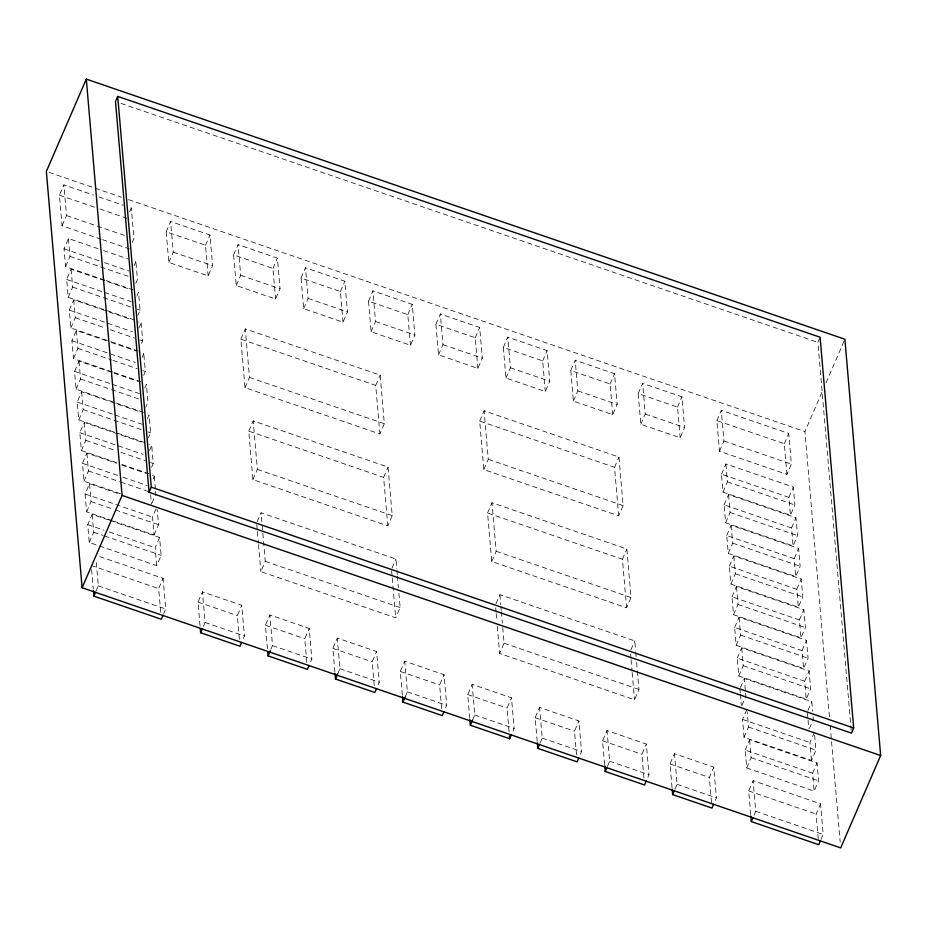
<?xml version="1.0" encoding="UTF-8"?>
<svg xmlns="http://www.w3.org/2000/svg" width="927" height="927" viewBox="0 0 927 927"><rect width="100%" height="100%" fill="white"/><g stroke="black" fill="none" stroke-linecap="round" stroke-linejoin="round"><path stroke-width="0.7" stroke-dasharray="4.63 3.48" d="M101.17 239.224L62.063 225.806L59.421 195.157L63.87 184.902L93.534 195.076M62.063 225.806L66.501 215.551L63.87 184.902M104.681 280.081L65.574 266.675L64.033 248.795L68.471 238.529L98.146 248.703M65.574 266.675L70.012 256.408L68.471 238.529M134.288 319.977L68.204 297.324L66.663 279.444L71.101 269.178L130.44 289.525M68.204 297.324L72.642 287.057L71.101 269.178M138.262 351.09L70.834 327.961L69.293 310.093L73.743 299.827L131.727 319.711M70.834 327.961L75.272 317.706L73.743 299.827M112.573 372.028L73.465 358.61L71.935 340.742L76.373 330.475L106.037 340.649M129.629 211.866L131.298 208.019L128.598 207.103M73.465 358.61L77.903 348.355L76.373 330.475M143.534 412.388L76.095 389.259L74.566 371.379L79.004 361.124L112.723 372.689M132.26 242.515L133.928 238.668L131.298 208.019M76.095 389.259L80.545 379.004L79.004 361.124M134.241 265.504L135.898 261.657L133.21 260.73M144.809 442.573L78.737 419.908L77.196 402.028L81.634 391.773L139.629 411.658M135.771 283.384L137.439 279.537L135.898 261.657M78.737 419.908L83.175 409.653L81.634 391.773M136.872 296.153L138.54 292.306L140.07 310.186L137.856 315.307M166.188 231.773L170.626 221.507L209.965 234.995L212.596 265.643L208.158 275.91L168.818 262.422L166.188 231.773L205.527 245.261L208.158 275.91M116.431 462.585L81.367 450.557L79.826 432.677L84.264 422.422L142.26 442.306M81.367 450.557L85.805 440.302L84.264 422.422M138.946 328.077L141.171 322.955L138.471 322.028M168.818 262.422L173.256 252.156L170.626 221.507M120.406 493.685L83.998 481.206L82.468 463.326L86.906 453.071L116.57 463.245M141.599 343.396L142.7 340.835L141.171 322.955M83.998 481.206L88.436 470.939L86.906 453.071M142.132 357.451L143.801 353.604L141.101 352.677M112.26 520.638L86.628 511.855L85.099 493.975L89.537 483.72L120.556 494.346M143.673 375.319L145.342 371.472L143.801 353.604M86.628 511.855L91.066 501.588L89.537 483.72M205.527 245.261L209.965 234.995M144.774 388.089L146.431 384.242L147.972 402.121L145.748 407.254M109.699 520.371L159.595 537.486L161.136 555.366L156.698 565.621L89.259 542.504L87.729 524.624L92.167 514.358L108.355 519.908M89.259 542.504L93.708 532.237L92.167 514.358M147.405 418.737L149.062 414.89L150.603 432.77L148.378 437.903M233.616 254.89L238.054 244.635L277.393 258.123L280.024 288.772L275.586 299.027L236.246 285.539L233.616 254.89L272.955 268.378L275.586 299.027M149.479 450.673L151.704 445.539L149.004 444.612M96.095 590.997L98.308 585.876L96.153 560.8M151.565 467.266L153.233 463.419L151.704 445.539M236.246 285.539L240.696 275.284L238.054 244.635M153.222 478.749L154.334 476.188L151.634 475.261M151.982 503.048L155.863 494.068L155.632 491.322M113.604 521.101L154.056 534.972L152.526 517.092L156.964 506.837M154.056 534.972L158.505 524.717L157.196 509.583M240.858 339.178L245.296 328.911L380.163 375.157L384.323 423.685L379.885 433.94L245.029 387.695L240.858 339.178L375.713 385.412L379.885 433.94M272.955 268.378L277.393 258.123M156.698 565.621L155.157 547.741L159.595 537.486M245.029 387.695L249.467 377.44L245.296 328.911M160.707 612.295L158.668 588.61L163.106 578.344L98.378 556.154M301.043 278.019L305.493 267.752L344.821 281.24L347.451 311.889L343.013 322.156L303.685 308.668L301.043 278.019L340.383 291.507L343.013 322.156M163.523 614.126L165.736 608.993L163.106 578.344M248.76 431.113L253.198 420.858L388.054 467.104L392.225 515.621L387.787 525.887L252.92 479.641L248.76 431.113L383.616 477.359L387.787 525.887M303.685 308.668L308.123 298.401L305.493 267.752M200.035 625.783L198.007 602.098L202.445 591.832L241.773 605.319L244.404 635.968L242.19 641.102M252.92 479.641L257.37 469.386L253.198 420.858M340.383 291.507L344.821 281.24M203.407 626.328L205.076 622.481L202.445 591.832M257.208 521.774L261.09 512.805L395.956 559.039L396.814 569.039M368.482 301.136L372.921 290.881L412.248 304.369L414.879 335.018L410.441 345.273L371.113 331.785L368.482 301.136L407.81 314.624L410.441 345.273M239.375 639.271L237.335 615.586L241.773 605.319M398.9 593.292L400.128 607.567L395.678 617.834L260.823 571.588L265.261 561.322L261.09 512.805M371.113 331.785L375.551 321.53L372.921 290.881M267.463 648.9L265.435 625.215L269.873 614.96L309.201 628.448L311.843 659.097L309.618 664.219M375.713 385.412L380.163 375.157M407.81 314.624L412.248 304.369M270.835 649.456L272.503 645.609L269.873 614.96M435.91 324.265L440.348 313.998L479.676 327.486L482.318 358.135L477.868 368.39L438.541 354.902L435.91 324.265L475.238 337.752L477.868 368.39M306.802 662.388L304.763 638.703L309.201 628.448M383.616 477.359L388.054 467.104M438.541 354.902L442.979 344.647L440.348 313.998M334.89 672.017L332.863 648.344L337.301 638.077L376.629 651.565L379.27 682.214L377.046 687.347M475.238 337.752L479.676 327.486M337.718 673.859L339.931 668.726L337.301 638.077M392.075 568.019L395.956 559.039M503.338 347.382L507.776 337.127L547.104 350.615L549.746 381.252L545.308 391.518L505.968 378.031L503.338 347.382L542.666 360.87L545.308 391.518M374.23 685.505L372.19 661.832L376.629 651.565M479.676 421.067L484.114 410.8L618.969 457.046L623.141 505.574L618.703 515.829L483.836 469.595L479.676 421.067L614.531 467.312L618.703 515.829M505.968 378.031L510.406 367.764L507.776 337.127M483.836 469.595L488.274 459.328L484.114 410.8M402.33 695.146L400.29 671.461L404.728 661.206L444.068 674.694L446.698 705.343L444.473 710.464M542.666 360.87L547.104 350.615M405.145 696.977L407.359 691.855L404.728 661.206M487.567 513.002L492.005 502.747L626.872 548.993L631.032 597.521L626.594 607.776L491.739 561.53L487.567 513.002L622.423 559.248L626.594 607.776M570.765 370.499L575.203 360.244L614.543 373.732L617.173 404.381L612.735 414.636L573.396 401.148L570.765 370.499L610.093 383.987L612.735 414.636M491.739 561.53L496.177 551.275L492.005 502.747M441.658 708.634L439.618 684.949L444.068 674.694M573.396 401.148L577.834 390.893L575.203 360.244M496.026 603.662L499.908 594.694L634.763 640.939L635.621 650.928M469.757 718.263L467.718 694.578L472.156 684.323L511.495 697.811L514.126 728.46L511.901 733.593M610.093 383.987L614.543 373.732M637.336 670.905L638.935 689.456L634.497 699.723L499.641 653.477L504.079 643.211L502.48 624.659M472.573 720.105L474.786 714.972L472.156 684.323M638.193 393.627L642.631 383.361L681.971 396.849L684.601 427.498L680.163 437.764L640.824 424.276L638.193 393.627L677.533 407.115L680.163 437.764M509.085 731.751L507.057 708.066L511.495 697.811M614.531 467.312L618.969 457.046M640.824 424.276L645.262 414.01L642.631 383.361M537.185 741.391L535.146 717.707L539.584 707.452L578.923 720.939L581.553 751.577L579.34 756.71M677.533 407.115L681.971 396.849M540.001 743.222L542.225 738.089L539.584 707.452M622.423 559.248L626.872 548.993M576.513 754.879L574.485 731.194L578.923 720.939M716.861 420.603L721.299 410.337L788.726 433.465L791.368 464.114L786.919 474.369L719.491 451.252L716.861 420.603L784.288 443.72L786.919 474.369M630.881 649.908L634.763 640.939M719.491 451.252L723.929 440.985L721.299 410.337M604.613 764.508L602.573 740.824L607.023 730.569L646.351 744.057L648.981 774.705L647.324 778.553M721.473 474.23L725.911 463.975L793.338 487.092L794.879 504.972L790.43 515.238L723.002 492.11L721.473 474.23L788.9 497.359L790.43 515.238M723.002 492.11L727.44 481.855L725.911 463.975M607.428 766.351L609.653 761.218L607.023 730.569M724.103 504.879L728.541 494.624L795.969 517.741L797.51 535.621L793.072 545.887L725.632 522.758L724.103 504.879L791.531 528.008L793.072 545.887M725.632 522.758L730.082 512.504L728.541 494.624M726.733 535.528L731.171 525.273L798.599 548.39L800.14 566.27L795.702 576.524L728.274 553.407L726.733 535.528L794.161 558.657L795.702 576.524M851.206 730.256L817.892 342.376L819.549 338.529M728.274 553.407L732.712 543.152L731.171 525.273M643.941 777.996L641.913 754.311L646.351 744.057M729.364 566.177L733.813 555.922L801.241 579.039L802.77 596.918L798.332 607.173L730.905 584.056L729.364 566.177L796.803 589.294L798.332 607.173M784.288 443.72L788.726 433.465M730.905 584.056L735.343 573.79L733.813 555.922M732.006 596.826L736.444 586.559L803.871 609.688L805.401 627.567L800.963 637.822L733.535 614.705L732.006 596.826L799.433 619.943L800.963 637.822M829.433 716.791L804.926 431.576L822.631 390.696M826.05 382.77L844.891 339.247M733.535 614.705L737.973 604.439L736.444 586.559M672.04 787.637L670.012 763.952L674.45 753.686L713.778 767.174L716.409 797.823L714.752 801.67M788.9 497.359L793.338 487.092M734.636 627.475L739.074 617.208L806.502 640.337L808.043 658.216L803.593 668.471L736.165 645.354L734.636 627.475L802.064 650.592L803.593 668.471M736.165 645.354L740.603 635.088L739.074 617.208M674.856 789.468L677.081 784.335L674.45 753.686M791.531 528.008L795.969 517.741M737.266 658.124L741.704 647.857L809.132 670.986L810.673 688.865L806.235 699.12L738.807 676.003L737.266 658.124L804.694 681.241L806.235 699.12M738.807 676.003L743.245 665.737L741.704 647.857M794.161 558.657L798.599 548.39M740.453 687.486L744.335 678.506L811.774 701.635L812.597 711.252M711.496 802.515L709.34 777.44L713.778 767.174M741.994 705.366L745.876 696.386L744.335 678.506M796.803 589.294L801.241 579.039M814.636 735.03L815.934 750.152L811.496 760.418L744.068 737.289L742.527 719.41L746.977 709.155M744.068 737.289L748.506 727.035L747.208 711.901M799.433 619.943L803.871 609.688M745.169 750.059L749.607 739.804L817.035 762.921L818.564 780.801L814.126 791.067L746.698 767.938L745.169 750.059L812.597 773.188L814.126 791.067M746.698 767.938L751.137 757.683L749.607 739.804M802.064 650.592L806.502 640.337M750.708 814.613L748.68 790.928L753.118 780.661L820.546 803.79L823.176 834.439L820.963 839.561M804.694 681.241L809.132 670.986M754.08 815.157L755.748 811.31L753.118 780.661M807.88 710.603L811.774 701.635M809.422 728.483L813.303 719.503L813.072 716.756M811.496 760.418L809.966 742.539L814.404 732.272M812.597 773.188L817.035 762.921M818.263 839.12L816.108 814.045L820.546 803.79M120.974 103.407L817.892 342.376M49.085 172.399L121.657 197.277M128.505 199.629L804.926 431.576M98.934 196.93L123.198 205.249M59.421 195.157L94.484 207.185M99.884 209.038L126.86 218.285M66.501 215.551L124.485 235.435M173.256 252.156L212.596 265.643M240.696 275.284L280.024 288.772M308.123 298.401L347.451 311.889M375.551 321.53L414.879 335.018M442.979 344.647L482.318 358.135M510.406 367.764L549.746 381.252M577.834 390.893L617.173 404.381M645.262 414.01L684.601 427.498M723.929 440.985L791.368 464.114M102.515 239.676L129.49 248.934M103.534 250.557L127.81 258.876M64.033 248.795L99.096 260.811M104.496 262.665L128.76 270.985M70.012 256.408L127.996 276.292M727.44 481.855L794.879 504.972M106.026 280.545L133.001 289.792M66.663 279.444L103.082 291.924M104.427 292.387L131.402 301.634M72.642 287.057L130.626 306.941M137.37 309.259L140.07 310.186M730.082 512.504L797.51 535.621M69.293 310.093L132.677 331.82M75.272 317.706L104.948 327.88M110.336 329.734L134.612 338.054M140.012 339.908L142.7 340.835M249.467 377.44L384.323 423.685M488.274 459.328L623.141 505.574M732.712 543.152L800.14 566.27M111.437 342.503L135.713 350.823M71.935 340.742L135.319 362.469M77.903 348.355L111.622 359.919M112.967 360.383L137.242 368.703M142.642 370.557L145.342 371.472M735.343 573.79L802.77 596.918M113.928 372.492L140.892 381.739M114.067 373.152L138.343 381.472M74.566 371.379L110.973 383.871M112.329 384.334L139.293 393.581M80.545 379.004L138.529 398.888M737.973 604.439L805.401 627.567M77.196 402.028L113.604 414.52M114.96 414.983L141.924 424.23M83.175 409.653L141.159 429.537M147.903 431.843L150.603 432.77M257.37 469.386L392.225 515.621M496.177 551.275L631.032 597.521M740.603 635.088L808.043 658.216M79.826 432.677L143.21 454.415M85.805 440.302L115.469 450.476M120.869 452.318L145.145 460.649M150.533 462.492L153.233 463.419M743.245 665.737L810.673 688.865M121.819 464.427L148.795 473.674M121.97 465.087L146.246 473.419M82.468 463.326L117.52 475.354M122.92 477.196L147.196 485.528M88.436 470.939L119.456 481.577M120.8 482.04L147.775 491.287M85.099 493.975L152.526 517.092M742.527 719.41L809.966 742.539M91.066 501.588L113.998 509.456M115.342 509.92L158.505 524.717M265.261 561.322L400.128 607.567M504.079 643.211L638.935 689.456M748.506 727.035L815.934 750.152M87.729 524.624L103.917 530.174M109.305 532.017L155.157 547.741M93.708 532.237L103.14 535.482M104.496 535.945L161.136 555.366M751.137 757.683L818.564 780.801M91.24 565.482L158.668 588.61M198.007 602.098L237.335 615.586M265.435 625.215L304.763 638.703M332.863 648.344L372.19 661.832M400.29 671.461L439.618 684.949M467.718 694.578L507.057 708.066M535.146 717.707L574.485 731.194M602.573 740.824L641.913 754.311M670.012 763.952L709.34 777.44M748.68 790.928L816.108 814.045M98.308 585.876L165.736 608.993M205.076 622.481L244.404 635.968M272.503 645.609L311.843 659.097M339.931 668.726L379.27 682.214M407.359 691.855L446.698 705.343M474.786 714.972L514.126 728.46M542.225 738.089L581.553 751.577M609.653 761.218L648.981 774.705M677.081 784.335L716.409 797.823M755.748 811.31L823.176 834.439M830.175 725.435L840.198 842.122M807.452 713.269L807.915 718.761M808.043 720.14L808.75 728.39M739.897 688.773L740.256 692.898M740.372 694.265L741.322 705.273M635.748 652.353L636.119 656.629M636.606 662.341L637.22 669.479M630.569 654.045L630.939 658.332M631.067 659.757L632.04 671.171M632.168 672.596L634.497 699.723M499.908 594.694L500.765 604.682M500.893 606.107L501.252 610.395M501.38 611.82L502.364 623.234M495.713 607.799L496.084 612.087M496.2 613.512L496.814 620.65M497.312 626.362L499.641 653.477M396.93 570.464L397.301 574.74M397.428 576.165L398.401 587.591M391.634 570.731L392.133 576.443M392.248 577.869L395.678 617.834M256.779 524.485L257.266 530.198M257.393 531.623L258.366 543.037M258.494 544.462L260.823 571.588M154.334 476.188L155.516 489.943M150.603 494.705L151.425 504.323M91.599 569.665L93.268 589.166"/><path stroke-width="1.39" d="M86.304 79.119L46.35 171.46L82.109 587.753L840.696 847.881L880.65 755.54L844.891 339.247L86.304 79.119L122.074 495.424L82.109 587.753M117.717 96.396L115.504 101.53L149.073 492.283L851.461 733.141L853.674 728.008L820.105 337.254L117.717 96.396L151.286 487.15L149.073 492.283M162.967 615.412L161.298 619.259L93.87 596.131L95.539 592.283M241.634 642.388L239.966 646.235L200.638 632.747L202.295 628.9M309.062 665.505L307.393 669.352L268.065 655.864L270.278 650.731M376.489 688.622L374.832 692.481L335.493 678.993L337.718 673.859M443.917 711.751L442.26 715.598L402.921 702.11L405.145 696.977M511.356 734.868L509.688 738.715L470.348 725.227L472.573 720.105M578.784 757.996L577.115 761.843L537.776 748.356L539.444 744.508M646.212 781.113L644.543 784.96L605.215 771.473L606.872 767.626M713.639 804.242L711.971 808.089L672.643 794.601L674.3 790.754M820.407 840.847L818.738 844.694L751.31 821.577L752.967 817.73M151.286 487.15L853.674 728.008M122.074 495.424L880.65 755.54M750.824 816.003L751.31 821.577M672.156 789.028L672.643 794.601M604.728 765.899L605.215 771.473M537.301 742.782L537.776 748.356M509.444 735.934L509.688 738.715M469.873 719.653L470.348 725.227M402.445 696.536L402.921 702.11M335.018 673.419L335.493 678.993M267.706 651.681L268.065 655.864M200.278 628.564L200.638 632.747M93.395 590.557L93.87 596.131"/></g></svg>
